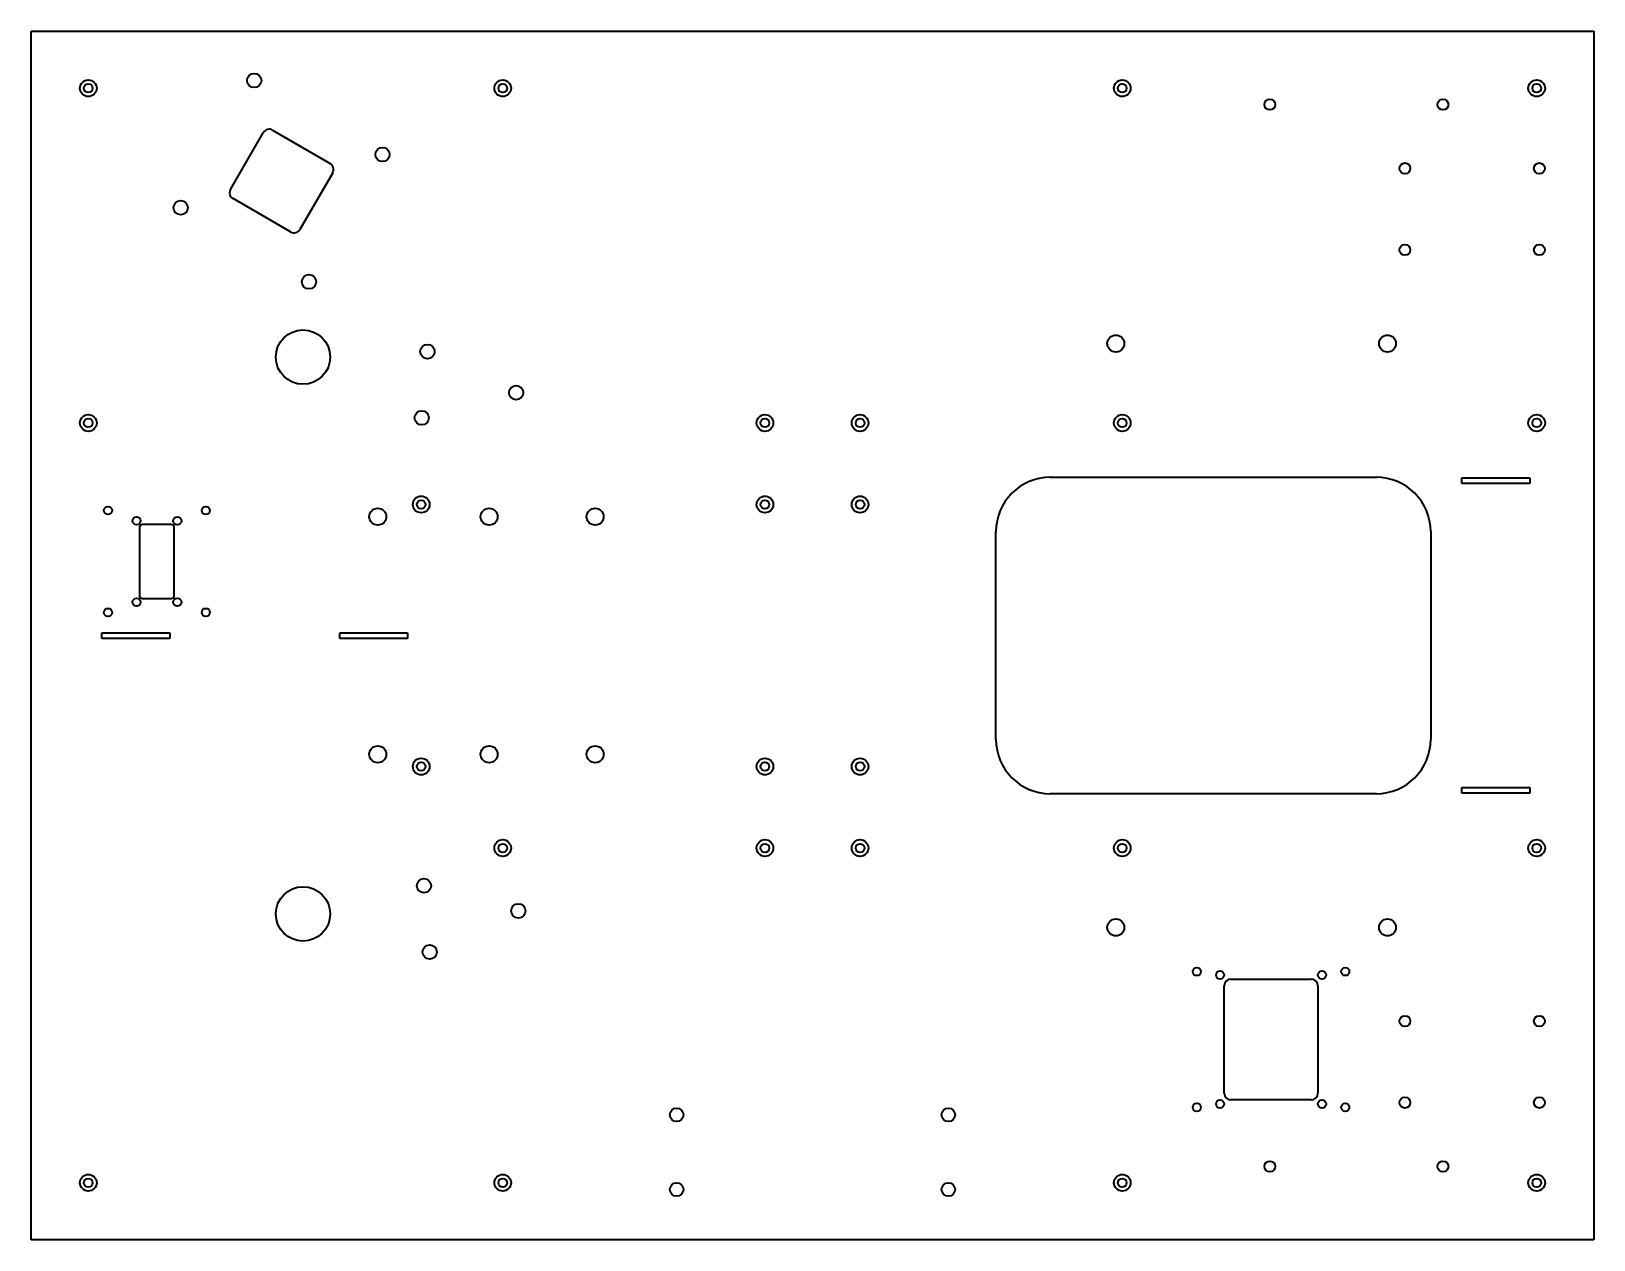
# Model space of a CAD drawing. Header units: inches. Extents: x 0 to 1150, y 0 to 890.
import ezdxf

# ---------------------------------------------------------------- set-up
doc = ezdxf.new("R2010")
doc.units = ezdxf.units.IN
doc.header["$MEASUREMENT"] = 0
doc.layers.add('SIMUMAK Visible (ISO)', color=7, linetype='Continuous', lineweight=35)

# ---------------------------------------------------------------- blocks, each defined once
blk = doc.blocks.new('GLD-MAQ-04-CME01_Sheet_2_GLD-MAQ-04-CME01')
at = {"layer": 'SIMUMAK Visible (ISO)'}
for p, q in [((-575, 445), (575, 445)), ((-575, -445), (-575, 445)), ((575, 445), (575, -445)), ((-428.3, 328.5), (-404.2, 370.3)), ((-397.4, 372.1), (-355, 347.6)), ((-353.1, 340.8), (-377.3, 299)), ((-384.1, 297.2), (-426.5, 321.7)), ((175, 116.5), (415, 116.5)), ((478, 116), (528, 116)), ((478, 111.9), (478, 116)), ((528, 116), (528, 111.9)), ((528, 111.9), (478, 111.9)), ((-493, 82), (-472, 82)), ((-495, 29), (-495, 80)), ((-470, 80), (-470, 29)), ((135, -76.5), (135, 76.5)), ((455, 76.5), (455, -76.5)), ((-472, 27), (-493, 27)), ((-523, 2), (-473, 2)), ((-523, -2.1), (-523, 2)), ((-473, 2), (-473, -2.1)), ((-348, 2), (-298, 2)), ((-348, -2.1), (-348, 2)), ((-298, 2), (-298, -2.1)), ((-473, -2.1), (-523, -2.1)), ((-298, -2.1), (-348, -2.1)), ((478, -111.9), (528, -111.9)), ((478, -116), (478, -111.9)), ((528, -111.9), (528, -116)), ((415, -116.5), (175, -116.5)), ((528, -116), (478, -116)), ((308, -253), (367, -253)), ((303, -337), (303, -258)), ((372, -258), (372, -337)), ((367, -342), (308, -342)), ((575, -445), (-575, -445))]:
    blk.add_line(p, q, dxfattribs=at)
for centre, radius in [((-533, 403), 6.15), ((-533, 403), 3.2), ((-410.9, 408.7), 5.25), ((-228, 403), 6.15), ((-228, 403), 3.2), ((228, 403), 6.15), ((228, 403), 3.2), ((533, 403), 6.15), ((533, 403), 3.2), ((336.6, 391), 4), ((464, 391), 4), ((-316.5, 354.2), 5.25), ((436, 344), 4), ((535, 344), 4), ((-465, 315), 5.25), ((436, 284), 4), ((535, 284), 4), ((-370.6, 260.5), 5.25), ((-375, 205), 20), ((223.2, 215), 6.25), ((423.2, 215), 6.25), ((-283.4, 209.1), 5.25), ((-218.1, 178.8), 5.25), ((-533, 156.5), 6.15), ((-287.6, 160.3), 5.25), ((-35, 156.5), 6.15), ((35, 156.5), 6.15), ((228, 156.5), 6.15), ((533, 156.5), 6.15), ((-533, 156.5), 3.2), ((-35, 156.5), 3.2), ((35, 156.5), 3.2), ((228, 156.5), 3.2), ((533, 156.5), 3.2), ((-518.5, 92), 3), ((-446.5, 92), 3), ((-320, 87.5), 6.25), ((-288, 96.5), 6.15), ((-288, 96.5), 3.2), ((-238, 87.5), 6.25), ((-160, 87.5), 6.25), ((-35, 96.5), 6.15), ((-35, 96.5), 3.2), ((35, 96.5), 6.15), ((35, 96.5), 3.2), ((-497.5, 84.5), 3), ((-467.5, 84.5), 3), ((-497.5, 24.5), 3), ((-467.5, 24.5), 3), ((-518.5, 17), 3), ((-446.5, 17), 3), ((-320, -87.5), 6.25), ((-288, -96.5), 6.15), ((-238, -87.5), 6.25), ((-160, -87.5), 6.25), ((-35, -96.5), 6.15), ((35, -96.5), 6.15), ((-288, -96.5), 3.2), ((-35, -96.5), 3.2), ((35, -96.5), 3.2), ((-228, -156.5), 6.15), ((-228, -156.5), 3.2), ((-35, -156.5), 6.15), ((-35, -156.5), 3.2), ((35, -156.5), 6.15), ((35, -156.5), 3.2), ((228, -156.5), 6.15), ((228, -156.5), 3.2), ((533, -156.5), 6.15), ((533, -156.5), 3.2), ((-286, -184.3), 5.25), ((-375, -205), 20), ((-216.5, -202.8), 5.25), ((223.2, -215), 6.25), ((423.2, -215), 6.25), ((-281.7, -233.1), 5.25), ((282.9, -247.5), 3), ((300, -250), 3), ((375, -250), 3), ((392.1, -247.5), 3), ((436, -284), 4), ((535, -284), 4), ((282.9, -347.5), 3), ((300, -345), 3), ((375, -345), 3), ((392.1, -347.5), 3), ((436, -344), 4), ((535, -344), 4), ((-100, -353), 5), ((100, -353), 5), ((336.6, -391), 4), ((464, -391), 4), ((-533, -403), 6.15), ((-533, -403), 3.2), ((-228, -403), 6.15), ((-228, -403), 3.2), ((228, -403), 6.15), ((228, -403), 3.2), ((533, -403), 6.15), ((533, -403), 3.2), ((-100, -408), 5), ((100, -408), 5)]:
    blk.add_circle(centre, radius, dxfattribs=at)
for centre, radius, start, end in [((-399.9, 367.8), 5, 60, 150), ((-357.5, 343.3), 5, 330, 60), ((-424, 326), 5, 150, 240), ((-381.6, 301.5), 5, 240, 330), ((175, 76.5), 40, 90, 180), ((415, 76.5), 40, 360, 90), ((175, -76.5), 40, 180, 270), ((415, -76.5), 40, 270, 360), ((308, -258), 5, 90, 180), ((367, -258), 5, 360, 90), ((308, -337), 5, 180, 270), ((367, -337), 5, 270, 0)]:
    blk.add_arc(centre, radius, start, end, dxfattribs=at)
at = {"layer": 'SIMUMAK Visible (ISO)', "extrusion": (0, 0, -1)}
for centre, start, end in [((493, 80), 0, 90), ((472, 80), 90, 180), ((493, 29), 270, 0), ((472, 29), 180, 270)]:
    blk.add_arc(centre, 2, start, end, dxfattribs=at)

msp = doc.modelspace()

# ---------------------------------------------------------------- block references
msp.add_blockref('GLD-MAQ-04-CME01_Sheet_2_GLD-MAQ-04-CME01', (575, 445))

doc.saveas('drawing.dxf')
